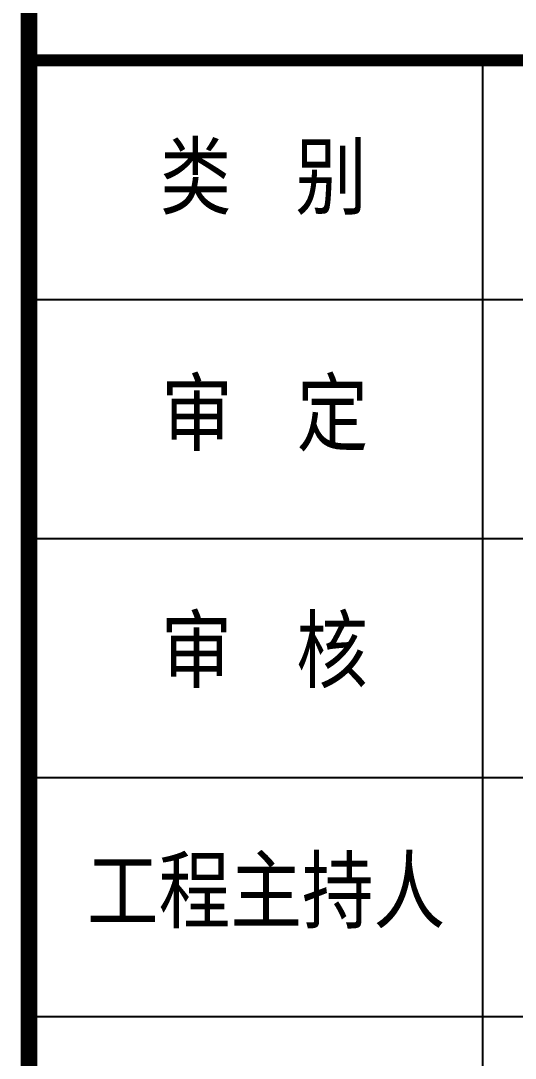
# Model space of a CAD drawing. Extents: x 9539573 to 9710259, y 1656270 to 2510207.
# Drawn here: x 9700457 to 9703564, y 2025766 to 2032277 of the extents above; entities that cross this region are included whole.
import ezdxf

# ---------------------------------------------------------------- set-up
doc = ezdxf.new("R2010")
doc.units = 0
doc.header["$LTSCALE"] = 1000
doc.header["$MEASUREMENT"] = 0
doc.layers.get('0').update_dxf_attribs({"linetype": 'CONTINUOUS'})
doc.layers.add('PP-PM-TK', color=7, linetype='CONTINUOUS')
doc.layers.add('PUB_TEXT', color=7, linetype='CONTINUOUS')
doc.styles.add('TQ', font='txt.shx', dxfattribs={"width": 0.8, "bigfont": 'hztxt.shx'})

# ---------------------------------------------------------------- blocks, each defined once
blk = doc.blocks.new('A2 TK 2019')
at = {"layer": 'PP-PM-TK', "color": 4}
for p, q in [((7037835.1, 1991447.9), (7037835.1, 1998447.9)), ((7035935.2, 1997447.9), (7041435.2, 1997447.9)), ((7035935.2, 1996447.9), (7041435.2, 1996447.9)), ((7035935.2, 1995447.9), (7041435.2, 1995447.9)), ((7035935.2, 1994447.9), (7041435.2, 1994447.9))]:
    blk.add_line(p, q, dxfattribs=at)
at = {"layer": 'PP-PM-TK', "color": 4, "const_width": 70}
blk.add_lwpolyline([(7035935.2, 2015183.8), (7041435.2, 2015183.8), (7041435.2, 1975183.8), (7035935.2, 1975183.8)], close=True, dxfattribs=at)
at = {"layer": 'PP-PM-TK', "color": 4, "const_width": 50}
blk.add_lwpolyline([(7035935.2, 1998447.9), (7041435.2, 1998447.9)], dxfattribs=at)
at = {"layer": 'PUB_TEXT', "color": 2, "style": 'TQ'}
for s, p in [('类 别', (7036482.6, 1997802.5)), ('审 定', (7036488.6, 1996812.6)), ('审 核', (7036486.8, 1995821.5)), ('工程主持人', (7036177.9, 1994815.2))]:
    blk.add_text(s, height=300, dxfattribs=at).set_placement(p)

msp = doc.modelspace()

# ---------------------------------------------------------------- block references
at = {"xscale": 1.5, "yscale": 1.5, "zscale": 1.5}
msp.add_blockref('A2 TK 2019', (-853393.4, -965643.1), dxfattribs=at)

doc.saveas('drawing.dxf')
